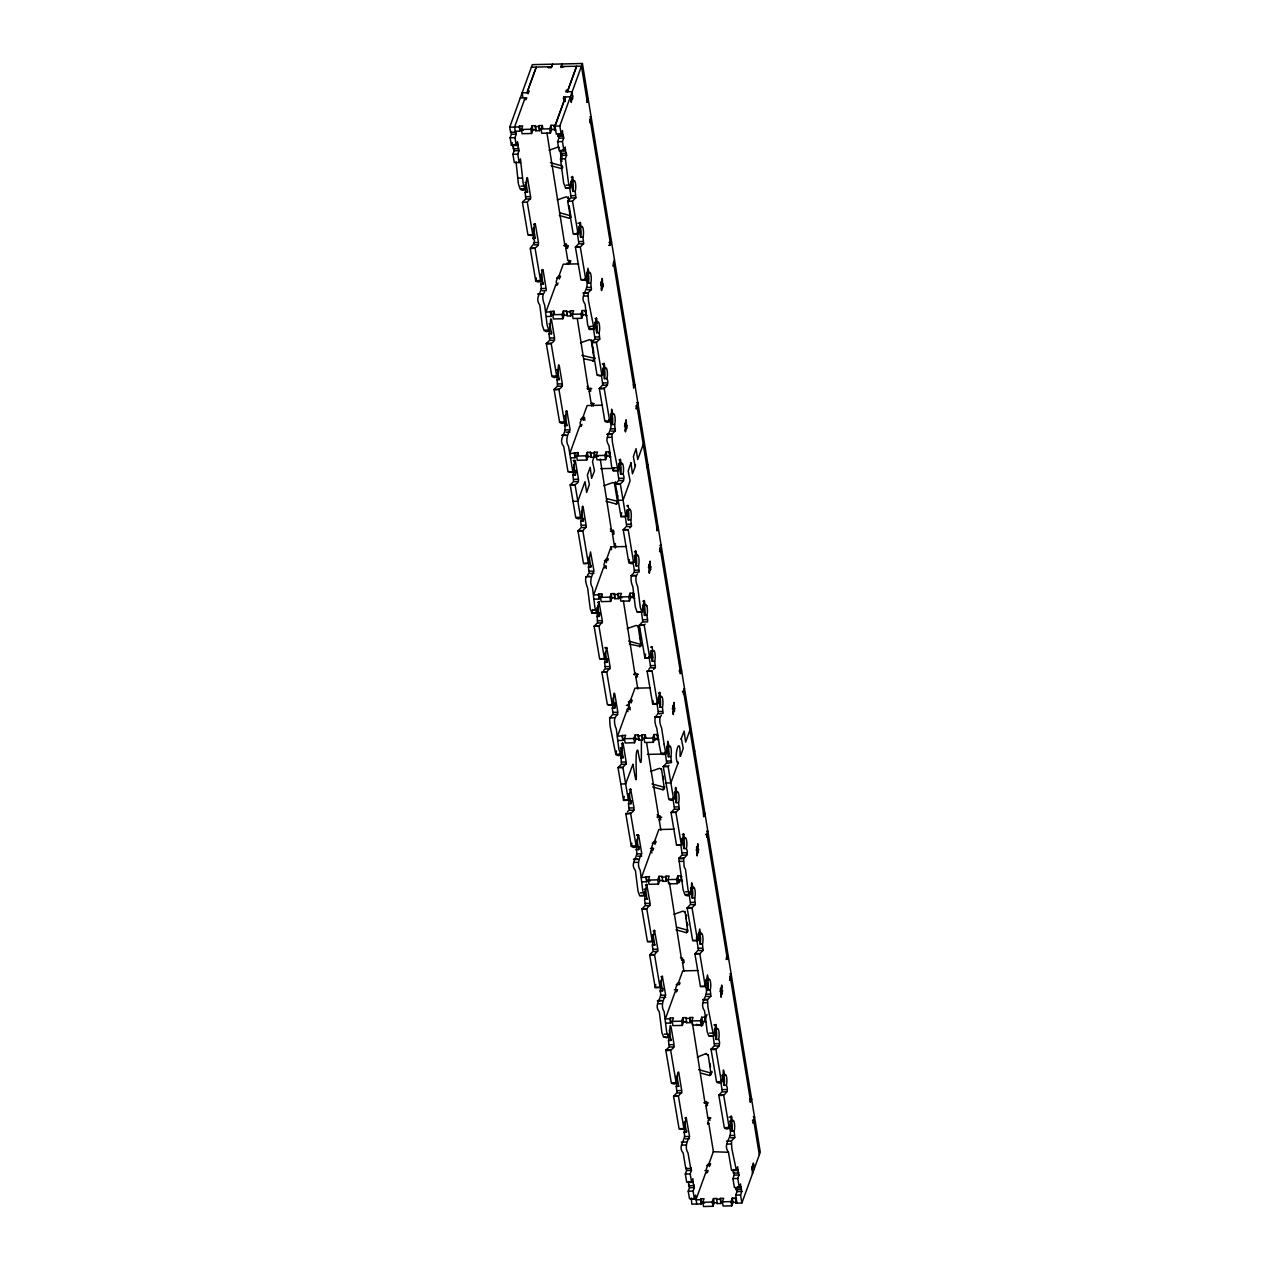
<?xml version="1.0" encoding="UTF-8"?>
<svg xmlns="http://www.w3.org/2000/svg" width="1270" height="1270" viewBox="0 0 1270 1270"><rect width="100%" height="100%" fill="white"/><g stroke="black" fill="none" stroke-linecap="round" stroke-linejoin="round"><path stroke-width="1.5" d="M618.236 500.317L623.078 500.205L630.095 480.838L628.174 471.011L630.968 462.867L632.444 473.837L635.27 466.519L633.349 456.692L636.064 448.691L637.731 459.518L643.255 444.389M680.514 756.269L683.228 748.284L681.292 738.457L684.133 731.139L685.609 742.109L689.943 730.139M659.241 743.998L656.733 728.059C655.304 725.202 653.526 718.121 656.59 715.359M664.083 743.887L661.591 727.948C660.162 725.091 658.368 718.01 661.448 715.248M607.536 658.733L607.409 660.384A5.858 1.397 88.7 0 1 606.996 662.353L604.568 662.4A5.826 1.381 88.7 0 0 604.853 654.383M680.069 756.237C680.736 732.298 672.957 756.015 677.894 763.508L670.878 782.891L666.02 783.003M681.149 739.362L681.292 738.457M583.565 518.525L583.517 519.049A5.858 1.397 88.7 0 1 583.105 521.017L580.676 521.065A5.826 1.381 88.7 0 0 581.184 515.08M636.572 563.404L636.508 563.928A5.858 1.397 88.7 0 1 636.111 565.944L638.524 565.833L639.255 571.944L635.127 572.468M660.463 704.755L660.416 705.263A5.858 1.397 88.7 0 1 660.003 707.295L662.416 707.184L663.162 713.28L659.019 713.803M659.193 744.426L661.035 753.475C671.147 760.587 665.48 729.012 669.115 746.792L666.702 746.855L668.369 756.745L670.798 756.698L671.56 762.508L667.385 763.318M664.035 744.315L665.877 753.364M635.349 466.281L635.429 464.852M516.049 161.846L518.398 183.928L520.208 189.151C528.907 195.342 525.256 173.514 527.574 178.229L530.765 197.866L527.272 202.168L532.813 234.966L527.971 235.077L522.43 202.279L525.812 198.818L525.113 192.484A5.842 1.381 88.7 0 0 525.653 188.865L525.399 184.468M528.86 234.744C536.686 239.331 532.447 222.345 535.337 224.155L538.448 242.522C539.242 246.634 533.591 249.539 530.193 248.19L535.734 280.988C544.544 286.306 540.02 267.795 543.1 270.065L546.275 289.687L546.132 290.719L542.084 290.814M536.289 277.908L535.75 280.924M563.943 150.511L562.435 141.589L563.705 138.081L563.229 135.239L558.387 135.35L558.864 138.176L557.593 141.684L559.102 150.622L563.943 150.511L565.213 147.002L565.388 150.701L560.53 150.812L560.975 153.416L565.817 153.305L566.134 152.416L566.611 155.242L565.341 158.75L568.484 182.801L570.293 188.023L572.468 176.419L573.532 181.451A5.826 1.381 88.7 0 1 575.469 183.325A5.826 1.381 88.7 0 1 575.199 191.341L575.897 197.691L572.516 201.136L578.056 233.934L573.214 234.045L567.674 201.247L571.103 197.564L569.516 186.499M540.528 274.685A5.81 1.381 88.7 0 1 540.988 282.829L540.639 284.305C543.671 292.021 533.622 297.005 539.813 305.086L542.29 325.279L544.1 330.502C552.688 336.582 549.211 314.865 551.466 319.58L554.577 337.947C555.45 342.122 549.735 344.964 546.322 343.614L551.863 376.412C560.546 382.54 556.943 360.759 559.229 365.49L562.34 383.858C563.181 388.001 557.514 390.827 554.085 389.525L559.625 422.323C568.309 428.45 564.706 406.67 566.991 411.401L570.103 429.768C567.5 434.356 565.055 441.198 568.547 446.31L572.849 471.726L568.007 471.837L563.705 446.421C557.355 438.848 567.547 433.229 564.547 425.64L564.896 424.164M578.072 233.87L580.231 222.345L581.295 227.362A5.826 1.381 88.7 0 1 583.232 229.235A5.826 1.381 88.7 0 1 582.962 237.252L583.66 243.602L580.295 246.999L585.819 279.844L580.977 279.956L575.421 247.174L578.85 243.475L577.278 232.426M585.867 279.702L587.994 268.256L589.058 273.272A5.826 1.381 88.7 0 1 590.994 275.145A5.826 1.381 88.7 0 1 590.725 283.162L591.471 289.274L588.058 292.91L588.47 300.784L594.185 329.359L589.343 329.47L587.692 325.009L585.041 304.054C578.025 294.767 592.122 288.655 585.041 278.336M594.185 329.359L596.36 317.77L597.424 322.786A5.826 1.381 88.7 0 1 599.376 324.66A5.826 1.381 88.7 0 1 599.107 332.676L599.789 339.026L596.44 342.424L601.948 375.269L597.106 375.38L591.566 342.598L594.995 338.899L593.423 327.851M568.896 471.503C576.659 476.885 573.008 456.168 575.373 460.915L578.469 479.282C579.358 483.457 573.611 486.235 570.214 484.95L575.77 517.747C584.454 523.875 580.834 502.094 583.136 506.825L586.311 526.447L582.835 530.765L588.375 563.547L583.533 563.658L577.977 530.876L581.358 527.415L580.676 521.065M597.995 375.047C607.028 381.175 601.805 351.52 605.187 368.697A5.826 1.381 88.7 0 1 607.139 370.57A5.826 1.381 88.7 0 1 606.869 378.587C610.06 383.778 605.203 390.62 599.329 388.509L604.869 421.291C615.029 428.069 609.505 397.192 612.95 414.607A5.826 1.381 88.7 0 1 614.902 416.481A5.826 1.381 88.7 0 1 614.616 424.497L615.363 430.609L611.934 434.308L612.362 442.119L618.093 470.694L613.235 470.805L611.6 466.344L608.949 445.389C601.917 436.102 616.014 429.99 608.933 419.671M588.391 563.483L590.55 551.942L593.995 571.103C591.661 575.755 588.883 582.581 592.455 587.645L594.931 607.838L596.741 613.061L591.899 613.172L590.248 608.711L587.597 587.756C586.438 585.295 582.724 573.881 589.883 576.501M613.791 467.741L613.235 470.805M592.55 609.552L591.915 613.108M618.109 470.63L620.268 459.105L621.316 464.121A5.826 1.381 88.7 0 1 623.268 466.011A5.826 1.381 88.7 0 1 622.998 474.012C626.205 479.219 621.347 486.045 615.458 483.933L620.998 516.715L625.856 516.604L626.872 510.778M596.789 612.918L598.916 601.472L602.456 621.538L598.964 626.189L604.504 658.971L599.662 659.082L594.122 626.285L597.503 622.84L597.154 615.013A5.826 1.381 88.7 0 0 597.36 611.695L597.313 610.521A5.826 1.381 88.7 0 0 596.916 607.631M621.713 512.731L620.998 516.715M604.504 658.971L606.679 647.382L610.219 667.448L606.758 672.036L612.235 704.691L607.393 704.802L601.885 672.211L606.028 671.925M629.317 559.562L628.793 562.562L623.221 529.844L626.65 526.145L625.38 516.938M628.761 562.626C638.905 569.452 633.412 538.543 636.841 555.942A5.826 1.381 88.7 0 1 638.794 557.816A5.826 1.381 88.7 0 1 638.524 565.833M608.282 704.469C616.045 709.835 612.394 689.134 614.759 693.88L617.903 712.518L616.982 715.312M616.442 750.887L615.823 754.443L610.076 725.932L609.616 717.915L613.045 714.232L612.299 708.12A5.826 1.381 88.7 0 0 612.807 702.135M637.54 573.913C634.476 576.675 636.254 583.755 637.683 586.613L640.334 607.568L641.985 612.029L644.239 600.488L645.223 605.457L642.795 605.52L644.477 615.41L646.89 615.363L647.605 619.601L647.525 621.887L643.493 621.982M615.791 754.507C624.491 760.682 620.855 738.87 623.157 743.585L626.348 763.222L622.887 767.461L628.412 800.306L623.554 800.417L618.014 767.636L621.395 764.175L621.062 756.348M645.605 654.066L644.922 657.987L639.35 625.269L642.779 621.57L641.525 612.362M624.269 796.433L623.554 800.417M644.906 658.05L649.748 657.939L650.764 652.113M628.428 800.243L630.587 788.718L634.032 807.863C634.825 811.975 629.19 814.88 625.777 813.546L631.317 846.328C640.001 852.472 636.397 830.691 638.683 835.406L641.794 853.773C638.969 858.314 636.794 865.188 640.239 870.315L642.731 890.508L644.541 895.731L639.699 895.842L638.048 891.381L635.397 870.426C629.047 862.854 639.239 857.234 636.238 849.646A5.826 1.381 88.7 0 0 636.508 841.629M653.209 700.897L652.669 703.961L657.511 703.85L659.686 692.261L660.749 697.278A5.826 1.381 88.7 0 1 662.686 699.167A5.826 1.381 88.7 0 1 662.416 707.168M631.873 843.264L631.317 846.328M644.557 895.668L646.716 884.142L650.24 904.208L646.779 908.796L652.304 941.641L647.462 941.753L641.906 908.971L645.303 905.51L644.604 899.16A5.826 1.381 88.7 0 0 644.874 891.143M665.115 751.856L666.686 762.905L663.257 766.604L668.798 799.386C678.767 806.101 673.529 775.478 676.878 792.702A5.826 1.381 88.7 0 1 678.831 794.591A5.826 1.381 88.7 0 1 678.561 802.608L679.244 808.958L675.894 812.34L681.403 845.201L676.561 845.296L671.02 812.514L674.449 808.815L672.878 797.766M652.351 941.499L654.479 930.053L658.003 950.119L654.542 954.707L660.067 987.552L655.225 987.663L649.668 954.881L653.066 951.421L652.367 945.071A5.826 1.381 88.7 0 0 652.462 936.212M655.764 984.599L655.256 987.52M681.45 845.058L683.577 833.596L684.641 838.613A5.826 1.381 88.7 0 1 686.594 840.502A5.826 1.381 88.7 0 1 686.324 848.519C689.531 853.71 684.673 860.473 678.783 858.425L683.117 889.587L684.927 894.81C695.087 901.589 689.578 870.728 693.023 888.143A5.826 1.381 88.7 0 1 694.96 890.016A5.826 1.381 88.7 0 1 694.69 898.033L695.373 904.383L692.023 907.764L697.547 940.625L692.69 940.737L687.149 907.939L690.578 904.24L689.007 893.191M660.067 987.552L662.241 975.963L665.686 995.124C663.099 999.712 660.638 1006.523 664.146 1011.65L666.623 1031.843L668.433 1037.066L663.591 1037.177L661.94 1032.716L659.289 1011.761C652.923 1004.062 663.162 998.601 660.13 990.981A5.826 1.381 88.7 0 0 660.019 981.361M664.48 1036.86C672.243 1042.226 668.591 1021.509 670.957 1026.255L674.068 1044.638C674.957 1048.798 669.211 1051.576 665.813 1050.306L671.354 1083.088C680.18 1088.136 675.815 1070.546 678.72 1072.166L681.911 1091.803L678.418 1096.105L683.958 1128.887L679.117 1128.998L673.576 1096.216L676.958 1092.756L676.259 1086.421A5.826 1.381 88.7 0 0 676.545 1078.389M697.563 940.546L699.722 929.021L700.786 934.053A5.826 1.381 88.7 0 1 702.723 935.926A5.826 1.381 88.7 0 1 702.453 943.943L703.135 950.293L699.786 953.675L705.31 986.536L700.453 986.647L694.912 953.849L698.373 949.865L696.452 937.26M705.326 986.457L707.485 974.931L708.533 979.964A5.826 1.381 88.7 0 1 710.486 981.837A5.826 1.381 88.7 0 1 710.216 989.854L710.946 995.966L707.517 999.649L707.961 1007.475L713.676 1036.05L708.835 1036.161L707.184 1031.684L704.533 1010.729C697.754 1001.728 711.406 995.045 704.533 985.012M683.99 1128.824L686.133 1117.298L689.594 1136.459C686.991 1141.047 684.53 1147.858 688.038 1152.985L690.658 1168.448L685.8 1168.559L683.197 1153.096C676.846 1145.524 687.022 1139.92 684.022 1132.332A5.826 1.381 88.7 0 0 684.308 1124.299M713.676 1036.05L715.851 1024.446L716.915 1029.478A5.826 1.381 88.7 0 1 718.868 1031.351A5.826 1.381 88.7 0 1 718.582 1039.368C721.789 1044.559 716.931 1051.385 711.041 1049.274L716.597 1082.072C726.742 1088.834 721.233 1057.974 724.678 1075.388A5.826 1.381 88.7 0 1 726.63 1077.262A5.826 1.381 88.7 0 1 726.345 1085.278C729.52 1090.517 724.773 1097.121 718.804 1095.184L724.36 1127.982C734.505 1134.745 728.996 1103.884 732.441 1121.299A5.826 1.381 88.7 0 1 734.393 1123.172A5.826 1.381 88.7 0 1 734.108 1131.189L734.854 1137.301L731.441 1140.92L731.853 1148.81L736.362 1170.257L731.52 1170.369L728.424 1152.081C721.408 1142.794 735.505 1136.666 728.424 1126.347M565.531 187.817L563.626 182.912L560.499 158.861L561.769 155.353L561.292 152.527L560.975 153.416M570.357 187.801L566.341 187.801M596.805 612.838L592.788 612.838M637.222 611.838L641.985 612.029M642.048 611.807L638.032 611.822M652.367 941.419L648.351 941.435M681.466 844.963L677.45 844.979M705.374 986.314L701.342 986.314M589.391 329.327L589.899 326.406L593.693 326.374M527.733 191.786L525.113 192.484M677.894 763.508L678.037 761.857M629.777 528.003L631.539 525.748L630.761 519.922A5.826 1.381 88.7 0 0 630.65 510.318L630.396 509.714A5.826 1.381 88.7 0 0 629.094 510.032L626.666 510.095L628.332 519.986L630.761 519.922M653.685 669.338L655.431 667.083L654.653 661.273A5.826 1.381 88.7 0 0 654.542 651.653L654.288 651.05A5.826 1.381 88.7 0 0 652.986 651.367L650.558 651.431L652.24 661.321L654.653 661.273M534.337 247.904C524.431 250.095 539.131 243.11 532.876 238.395L533.225 236.918A5.81 1.381 88.7 0 0 533.146 230.378M554.117 389.477L557.466 386.08L557.133 378.254A5.81 1.381 88.7 0 0 557.181 372.666M673.64 799.274L668.099 766.493L669.004 765.524M548.957 330.39L547.132 325.168L544.655 304.975C543.227 302.133 541.322 295.021 544.512 292.259M691.261 1198.07L691.817 1204.135L701.215 1203.944L700.818 1198.832L704.04 1198.753L702.77 1202.261L703.501 1206.5L712.914 1206.294L712.2 1202.039L713.47 1198.531L716.709 1198.467L717.106 1203.579L720.852 1203.5L720.455 1198.372L723.678 1198.309L722.408 1201.817L723.122 1206.055L731.774 1205.865L731.044 1201.61L732.314 1198.102L735.552 1198.039L735.949 1203.15L741.902 1202.992L760.27 1152.176L582.406 63.5L532.32 64.643L509.73 127.159L510.603 132.334L515.445 132.223L515.763 131.35L516.239 134.175L514.969 137.684L516.255 145.24L511.397 145.351L510.127 137.795L511.397 134.287L510.921 131.461L510.603 132.334M525.113 97.869L514.572 127.048L515.445 132.223M528.082 93.805L527.606 90.98L536.242 67.151L526.971 92.742M511.397 145.351L512.35 142.716M515.287 131.255L519.859 131.143L519.462 126.032L522.684 125.952L521.414 129.461L522.145 133.699L531.558 133.493L532.828 129.984L532.114 125.746L535.353 125.666L535.75 130.778L539.496 130.699L539.099 125.587L542.322 125.508L542.798 128.333M525.05 189.039L523.24 183.817L520.43 158.909L519.16 162.417L517.763 154.178L519.033 150.654L518.557 147.828L518.239 148.717L513.382 148.828L512.826 145.542L513.144 144.669L518.001 144.558L517.525 141.732L516.255 145.24M513.382 148.828L513.699 147.939L514.175 150.765L512.905 154.289L514.302 162.528L520.589 162.608M519.859 131.143L519.462 126.032M518.239 148.717L518.001 144.558M548.481 66.865L548.164 67.754L551.402 67.675L552.672 64.167L551.672 66.739L531.352 67.199M531.558 133.493L530.844 129.254L532.114 125.746M535.75 130.778L535.591 127.079M539.496 130.699L539.099 125.587M562.102 63.944L560.832 67.453L564.372 66.516M555.673 130.334L554.593 130.365L554.196 125.238L550.958 125.317L551.688 129.556L550.418 133.064L541.766 133.255L541.052 129.016L542.322 125.508M550.418 133.064L549.688 128.826L550.958 125.317M582.406 63.5L570.357 96.822L563.896 96.964L563.261 98.727L564.88 98.695L565.356 101.521M564.88 98.695L554.958 126.095L556.308 134.128L561.165 134.017L562.435 130.508L562.912 136.128L558.07 136.239L557.752 134.334L562.594 134.223M554.958 126.127L565.515 96.949M567.357 91.821L576.596 66.246L567.992 90.059L566.388 90.106L565.753 91.853L572.214 91.71L572.532 99.123L572.294 97.711M554.593 130.365L554.911 129.476L551.688 129.556M561.165 134.017L559.8 126.016L570.357 96.837L571.309 102.489L571.706 99.314M558.07 136.239L558.387 135.35M571.071 101.06L572.929 95.948M562.912 136.128L563.229 135.239M558.038 276.511L556.197 281.623L556.784 285.163M559.387 278.987L558.911 276.161L563.245 264.192L578.644 263.842M558.038 283.004L557.403 284.75L555.8 284.782L545.846 312.261L553.974 311.198L554.45 314.023M546.576 316.5L551.148 316.389L550.751 311.277M567.118 313.738L566.642 310.912L563.404 310.991L564.118 315.23L562.848 318.738L553.418 318.945L552.704 314.706L553.974 311.198M562.848 318.738L562.134 314.5L563.404 310.991M586.962 315.579L585.883 315.595L585.486 310.483L582.247 310.563L582.962 314.801L581.692 318.31L573.056 318.5L572.341 314.262L573.611 310.753L570.373 310.832L570.786 315.944L567.039 316.024L566.642 310.912M570.786 315.944L570.373 310.832M581.692 318.31L580.977 314.071L582.247 310.563M585.883 315.595L585.486 310.483M600.615 284.924L602.456 279.813M601.329 289.179L603.186 284.051M581.946 417.846L580.088 422.958L580.692 426.498M583.295 420.322L582.819 417.497L587.153 405.527L602.536 405.178M581.946 424.339L581.311 426.085L579.692 426.133L569.754 453.596L577.882 452.533L578.358 455.358M582.819 417.497L584.422 417.465L583.787 419.211L580.565 419.291M570.468 457.835L575.04 457.724L574.643 452.612M610.854 456.914L609.775 456.946L609.378 451.818L606.155 451.898L606.869 456.136L605.6 459.645L596.963 459.835L596.233 455.597L597.503 452.088L594.281 452.168L594.678 457.279L590.931 457.375L590.534 452.247L587.296 452.326L588.01 456.565L586.74 460.073L577.326 460.28L576.612 456.041L577.882 452.533M586.74 460.073L586.026 455.835L587.296 452.326M590.931 457.375L590.534 452.247M594.678 457.279L594.281 452.168M605.6 459.645L604.885 455.406L606.155 451.898M609.775 456.946L609.378 451.818M624.507 426.275L626.364 421.148M625.221 430.514L627.078 425.386M626.428 546.513L611.045 546.862L606.711 558.832L608.33 558.8L607.695 560.562L604.457 560.626M594.36 599.17L598.948 599.059L598.535 593.947L601.774 593.868L602.25 596.694M598.948 599.059L598.535 593.947M634.762 598.249L633.682 598.281L633.285 593.153L630.047 593.233L630.761 597.471L629.491 600.98L620.855 601.17L620.141 596.932L621.411 593.423L618.172 593.503L618.569 598.614L614.823 598.71L614.426 593.582L611.203 593.661L611.918 597.9L610.648 601.408L601.218 601.615L600.504 597.376L601.774 593.868M610.648 601.408L609.933 597.17L611.203 593.661M614.823 598.71L614.426 593.582M618.569 598.614L618.172 593.503M629.491 600.98L628.777 596.741L630.047 593.233M633.682 598.281L633.285 593.153M648.399 567.611L650.256 562.483M649.129 571.849L650.97 566.722M629.73 700.516L628.761 705.294L626.332 705.342M630.222 709.835L629.745 707.009L629.11 708.755L627.491 708.803L617.537 736.267L625.665 735.203L624.395 738.711L625.11 742.966L634.54 742.744L635.81 739.235L635.095 734.997L638.334 734.917L638.731 740.045L642.477 739.95L642.08 734.838L645.303 734.758L645.779 737.584M631.095 703.008L630.603 700.167L634.936 688.197L650.335 687.848M618.268 740.505L622.84 740.394L622.443 735.282M634.54 742.744L633.825 738.505L635.095 734.997M638.731 740.045L638.334 734.917M642.477 739.95L642.08 734.838M658.654 739.584L657.574 739.616L657.177 734.489L653.939 734.568L654.669 738.807L653.399 742.315L644.747 742.505L644.033 738.267L645.303 734.758M653.399 742.315L652.669 738.076L653.939 734.568M657.574 739.616L657.892 738.743L654.669 738.807M672.306 708.946L674.148 703.818M673.021 713.184L674.878 708.073M653.637 841.851L651.78 846.963L652.383 850.503M650.399 848.423L653.637 848.344L653.002 850.106L651.383 850.138L641.445 877.602L649.573 876.554L648.303 880.062L649.018 884.301L658.447 884.079L659.717 880.57L658.987 876.332L662.226 876.252L662.622 881.38L666.369 881.285L665.972 876.173L669.195 876.094L667.925 879.602L668.655 883.856L677.291 883.65L678.561 880.142L677.847 875.903L681.069 875.84L681.466 880.951L682.546 880.92M654.987 844.344L654.51 841.518L658.844 829.532L674.227 829.183M642.16 881.84L646.732 881.745L646.335 876.618M658.447 884.079L657.717 879.84L658.987 876.332M662.622 881.38L662.94 880.507L659.717 880.57M666.369 881.285L665.972 876.173M677.291 883.65L676.577 879.412L677.847 875.903M681.466 880.951L681.784 880.078L678.561 880.142M696.198 850.281L698.056 845.169M696.912 854.519L698.77 849.408M677.529 983.186L675.672 988.298L676.275 991.838M666.051 1023.175L670.639 1023.08L670.227 1017.953L673.465 1017.889L672.195 1021.397L672.909 1025.636L682.339 1025.414L683.609 1021.905L682.895 1017.667L686.117 1017.603L686.514 1022.715L690.261 1022.636L689.864 1017.508L693.102 1017.445L691.832 1020.953L692.547 1025.192L701.183 1024.985L702.453 1021.477L701.739 1017.238L704.977 1017.175L705.453 1020M670.639 1023.08L670.227 1017.953M682.339 1025.414L681.625 1021.175L682.895 1017.667M686.514 1022.715L686.832 1021.842L683.609 1021.905M690.261 1022.636L689.864 1017.508M701.183 1024.985L700.468 1020.747L701.739 1017.238M706.453 1022.255L705.374 1022.287L704.977 1017.175M706.993 1014.508L705.723 1018.016L704.659 1018.048M705.374 1022.287L705.691 1021.413L702.453 1021.477M720.09 991.616L721.947 986.504M720.82 995.855L722.662 990.743M685.8 1168.559L686.117 1167.686L686.61 1170.511L685.324 1174.02L686.721 1182.275L691.578 1182.164L692.848 1178.655L693.563 1185.624L688.705 1185.735L688.467 1181.592M690.658 1168.448L690.975 1167.574L691.452 1170.4L690.181 1173.909L691.578 1182.164M688.705 1185.735L689.023 1184.862L689.499 1187.688L688.229 1191.197L689.515 1198.753L694.357 1198.642L695.627 1195.133L696.706 1203.912M693.563 1185.624L693.88 1184.751L694.357 1187.577L693.087 1191.085L694.357 1198.642M708.12 1164.066L706.263 1169.194L706.898 1172.956M709.47 1166.543L708.977 1163.717L713.311 1151.747L728.488 1152.271M701.215 1203.944L700.818 1198.832M712.914 1206.294L714.184 1202.785L713.47 1198.531M717.106 1203.579L717.423 1202.706L714.184 1202.785M720.852 1203.5L720.455 1198.372M740.696 1187.625L735.854 1187.736L736.171 1189.641L741.029 1189.53L740.537 1183.926L739.267 1187.434L734.425 1187.545L732.917 1178.608L734.187 1175.099L733.711 1172.274M736.362 1170.257L737.632 1166.749L738.235 1173.035L733.393 1173.147L732.949 1170.559L737.806 1170.448M738.235 1173.035L738.553 1172.162L739.029 1174.988L737.759 1178.496L739.267 1187.434M736.171 1189.641L736.489 1188.768L736.981 1191.593L735.711 1195.102L737.029 1203.134M731.774 1205.865L733.044 1202.357L732.314 1198.102M735.949 1203.15L736.267 1202.277L733.044 1202.357M741.029 1189.53L741.347 1188.656L741.823 1191.482L740.553 1194.991L741.902 1202.992M751.729 1169.559L753.586 1164.447M594.678 454.771L592.503 461.581L594.503 470.789L591.614 478.345L590.201 467.296L587.359 475.17L589.391 484.457L586.676 492.442L585.025 481.616L577.834 501.237L572.992 501.348M641.667 739.648C640.667 743.887 643.049 781.304 637.842 750.205C633.333 747.538 639.778 806.783 633 764.397M656.78 527.161L656.923 530.876L658.225 527.606M659.495 551.609L660.622 550.736M680.91 672.036L680.26 673.735L680.117 670.036M683.974 693.595L683.641 694.452L683.181 691.594L684.482 688.324M657.558 817.658L658.225 813.927L646.605 742.823M682.673 957.945L681.704 960.501L669.417 882.475M707.628 1124.093L708.755 1123.236L707.549 1123.251M562.07 63.96L561.102 66.516L581.454 66.135L587.232 101.568L588.2 99.012L587.232 99.028M586.772 98.695L586.915 102.41L588.2 98.996M551.18 165.751L561.419 168.561L562.023 166.957M589.899 116.888L591.121 116.856L589.836 120.269L590.296 123.126L590.614 122.269M590.471 118.555L590.788 117.713M568.5 201.962L568.373 196.977M559.308 215.487L569.547 218.297L570.389 216.059M565.991 243.761L565.023 246.316L546.973 133.08M566.642 263.35L569.881 263.271L569.404 260.429L567.785 260.461L565.801 248.317L566.769 245.761M565.801 248.317L567.42 248.285L568.389 245.729M567.944 264.176L569.23 260.763M569.881 263.271L570.833 260.715M608.647 245.316L610.251 245.285L610.108 241.57M610.251 245.285L611.537 241.871L610.568 241.887M614.458 259.731L612.838 266.001M613.648 265.986L613.966 265.144M584.359 358.823L593.741 360.902A1.651 1.381 20.7 0 0 594.249 360.22L591.725 339.836M592.899 361.156L593.741 358.918M594.392 359.378L594.995 357.775M593.217 406.146L592.757 403.288L591.137 403.32L589.153 391.176L590.121 388.62L591.725 388.588M591.582 406.114L592.55 403.558M633.46 384.429L633.603 388.144L634.889 384.731L633.92 384.762M636.175 408.876L637.81 402.59L636.587 402.622M637.064 408.638L636.095 408.035M614.823 483.346L615.426 481.759M617.395 496.999L617.887 495.713M605.996 501.221L616.236 504.015L617.077 501.793M616.093 546.148L614.474 546.195L612.489 534.051L613.458 531.495M614.474 546.195L615.442 543.639M615.236 548.053L615.886 546.338M647.049 467.614L648.002 465.058M631.571 596.836L632.524 596.709A1.667 1.397 20.7 0 0 632.809 596.217M661.146 545.465L659.844 548.719L660.305 551.577M629.333 644.096L640.651 646.446A1.667 1.397 20.7 0 0 640.969 645.43L638.175 626.221M639.112 629.856L639.588 628.586M639.572 646.89L641.62 643.89A1.667 1.397 20.7 0 0 641.937 643.128M641.08 645.112L641.922 642.874M634.222 674.783L635.667 673.068M637.826 689.054L635.841 676.91L636.794 674.354L638.413 674.322M655.399 738.426L654.796 740.013A1.651 1.381 20.7 0 0 656.177 738.553M681.577 670.481L680.609 673.036L660.178 548.021M652.685 786.956L662.924 789.75A1.667 1.397 20.7 0 0 664.305 788.289L661.511 769.08M662.924 789.75L663.765 787.511M664.432 787.971L664.781 787.019A1.667 1.397 20.7 0 1 663.892 787.194L651.939 783.939M658.368 817.642L659.003 815.927M660.876 830.183L659.178 819.785L660.146 817.229L661.765 817.181M693.722 753.348L694.69 750.792M703.485 813.038L703.628 816.753L704.913 813.34L703.945 813.356M678.386 882.253L678.99 880.65M679.64 881.11L680.117 879.824M707.311 836.47L706.993 837.327L706.517 834.469L707.803 831.056L706.596 831.088M687.641 931.164L685.101 911.304M686.34 918.924L686.038 914.956M687.911 924.322L687.435 925.592L686.88 922.258M676.021 929.831L686.26 932.625L686.625 931.656M686.752 931.339L687.102 930.386M683.943 971.328L682.53 962.644L683.482 960.088M726.805 955.77L726.138 959.485M696.357 1024.35L701.484 1025.747L702.326 1023.509M726.948 959.469L728.234 956.072L727.265 956.088M728.266 956.215L727.297 958.771L706.866 833.755M731.171 974.058L730.218 976.614L750.633 1101.63L751.602 1099.074M729.52 980.202L730.647 979.329M697.293 1057.148L706.342 1053.417M701.072 1073.166L709.612 1075.484A1.667 1.397 20.7 0 0 710.994 1074.023L708.2 1054.814M709.612 1075.484L710.454 1073.245M711.105 1073.706L711.962 1071.467M709.93 1120.473L709.47 1117.616L707.85 1117.663L705.866 1105.519L706.834 1102.963L708.454 1102.916M750.141 1098.629L750.284 1102.344L751.57 1098.931M752.872 1123.077L754.523 1116.933M753.681 1123.061L753.999 1122.204L752.792 1122.235M587.55 389.191L588.677 388.334M612.331 530.273L611.695 531.971L600.234 459.026M657.241 530.019L657.558 529.161M660.479 547.021L660.797 546.163M683.816 689.896L684.149 689.038M705.691 1101.661L705.056 1103.376L692.134 1021.429M709.263 1117.822L707.977 1121.219L708.438 1124.077M588.359 389.176L577.358 318.976M546.322 343.614L549.704 340.169L549.021 333.82A5.826 1.381 88.7 0 0 549.561 329.009L549.513 327.835M558.927 389.414L564.483 422.211M566.69 435.324L561.848 435.435M570.214 484.95L573.611 481.505L572.913 475.155A5.826 1.381 88.7 0 0 573.468 470.344L573.421 469.17A5.826 1.381 88.7 0 0 573.326 468.09M575.072 484.838L580.612 517.636M590.598 576.675L585.74 576.786M633.619 562.515L628.174 529.542M637.143 612.14L635.317 606.917L632.841 586.724C631.412 583.867 629.634 576.786 632.698 574.024M606.727 672.1L601.885 672.211M649.748 657.939L644.207 625.158L645.112 624.189M620.649 754.396L618.823 749.173L616.347 728.98C614.87 726.075 613.045 718.883 616.172 716.074M652.669 703.961L647.113 671.179L651.256 670.893M657.511 703.85L652.066 670.878M622.856 767.524L618.014 767.636M625.777 813.546L629.92 813.26M646.763 908.86L641.906 908.971M678.783 858.425L682.212 854.726L680.942 845.518M683.625 858.314L684.165 867.045L685.482 869.283L687.959 889.476L689.785 894.715M654.526 954.77L649.668 954.881M691.991 907.828L687.149 907.939M665.813 1050.306L669.195 1046.845L668.496 1040.511L670.925 1040.447A5.81 1.381 88.7 0 0 671.195 1039.416M670.655 1050.195L676.196 1082.977M686.181 1142.016L681.339 1142.127M718.804 1095.184L722.233 1091.501L720.661 1080.437M723.662 1095.073L729.202 1127.871M731.425 1140.984L726.567 1141.095M580.279 247.063L575.421 247.174M588.042 292.973L583.184 293.084M596.408 342.487L591.566 342.598M599.329 388.509L602.758 384.81L601.488 375.587M615.458 483.933L618.887 480.235L617.617 471.027M675.862 812.403L671.02 812.514M699.754 953.738L694.912 953.849M711.041 1049.274L714.47 1045.591L713.216 1036.368M527.542 192.421L525.971 182.277M549.021 333.82L551.434 333.772L549.862 323.612M573.77 464.947L575.342 475.107L572.913 475.155M597.662 606.282L599.234 616.442L596.805 616.49M620.712 757.825L623.125 757.777L621.554 747.633M644.604 899.16L647.033 899.112L645.462 888.968M669.353 1030.303L670.925 1040.447M570.897 217.36L570.405 218.043A1.683 1.413 20.7 0 1 569.547 218.297M627.809 505.254L629.079 510.032M645.223 605.457L645.97 604.583L646.779 605.726M651.716 646.589L652.986 651.367M669.115 746.792L669.861 745.919L670.687 747.077A5.826 1.381 88.7 0 1 670.798 756.698M630.888 463.026L631.46 463.645M632.904 764.302L625.634 783.908L620.792 784.019M554.164 389.382L558.228 389.255M587.454 575.04L589.169 573.087L588.439 566.976A5.826 1.381 88.7 0 0 588.947 560.991M633.508 573.246L634.476 571.103L633.143 562.848M603.599 670.481L605.314 668.512L604.568 662.4M648.827 669.449L650.605 666.877L648.97 656.431M657.4 714.581L658.352 712.105L656.733 702.342M627.491 811.816L629.206 809.847L628.475 803.735A5.826 1.381 88.7 0 0 628.364 794.115M594.709 358.346L581.914 355.33M549.1 150.209L557.927 147.13A1.683 1.413 20.7 0 1 558.848 147.336L559.387 147.749M557.228 199.946L566.055 196.866A1.683 1.413 20.7 0 1 566.976 197.072L567.896 198.263M580.581 342.821L589.391 339.725A1.683 1.413 20.7 0 1 590.312 339.947L591.248 341.122M603.917 485.68L612.727 482.6A1.667 1.397 20.7 0 1 614.585 483.997L617.617 502.555A1.667 1.397 20.7 0 1 616.236 504.015M627.269 628.555L636.079 625.459A1.667 1.397 20.7 0 1 637.937 626.856M650.605 771.414L659.416 768.334L660.876 768.937A1.683 1.413 20.6 0 1 661.273 769.715M673.941 914.289L682.768 911.193A1.667 1.397 20.7 0 1 684.609 912.59M617.776 501.348L606.965 498.665M527.606 90.98L529.225 90.948L528.59 92.694L522.129 92.853L522.764 96.615M520.271 97.965L526.732 97.822L526.097 99.568L524.478 99.6M509.73 127.159L519.144 126.905M535.035 126.54L538.782 126.46M553.879 126.111L559.8 126.016M521.414 129.461L530.844 129.254M541.052 129.016L549.688 128.826M520.176 130.27L523.415 130.191M532.828 129.984L536.067 129.905M511.397 134.287L516.239 134.175M510.127 137.795L514.969 137.684M558.864 138.176L563.705 138.081M557.593 141.684L562.435 141.589M512.826 145.542L517.684 145.431M514.175 150.765L519.033 150.654M562.467 149.908L565.706 149.828M512.905 154.289L517.763 154.178M561.769 155.353L566.611 155.242M560.499 158.861L565.341 158.75M518.35 178.181L521.986 178.102M571.198 177.244L572.818 177.213M525.066 182.547L525.875 182.531M575.199 191.341L572.786 191.389L571.103 181.499L573.532 181.451M520.922 186.15L524.558 186.071M566.15 185.134L569.785 185.039M521.097 188.833L525.145 188.738M565.452 188.135L570.293 188.023M525.843 196.723L529.876 196.628M571.071 195.691L575.119 195.596M526.558 198.993L530.606 198.898M571.802 197.961L575.85 197.866M522.43 202.279L527.272 202.168M567.674 201.247L572.516 201.136M533.717 224.187L535.337 224.155M577.882 223.187L580.581 223.123M532.828 228.457L533.622 228.441A5.81 1.381 88.7 0 1 533.733 228.187M582.962 237.252L580.549 237.315L578.866 227.425L581.295 227.362M574.103 233.712L578.136 233.632M532.876 238.395L535.305 238.347A5.81 1.381 88.7 0 0 535.4 238.014M533.591 242.633L537.639 242.538M578.834 241.602L582.866 241.522M608.981 242.443L609.79 242.427M534.321 244.904L538.369 244.808M579.564 243.872L583.597 243.792M563.721 245.491L566.96 245.427M575.532 246.967L579.564 246.888M541.48 270.097L543.1 270.065M540.591 274.368L541.385 274.352A5.81 1.381 88.7 0 1 541.496 274.098M590.725 283.162L588.296 283.226L586.629 273.336L589.058 273.272M558.911 276.161L560.53 276.13L559.895 277.876L556.673 277.955M536.623 280.654L540.655 280.559M581.866 279.622L585.899 279.543M540.639 284.305L543.068 284.258A5.81 1.381 88.7 0 0 543.417 282.75M541.353 288.544L545.401 288.449M586.597 287.512L590.629 287.433M587.327 289.798L591.36 289.703M538.051 293.91L542.084 293.815M583.295 292.894L587.327 292.798M537.956 294.1L542.798 293.989M583.692 296.053L587.327 295.974M566.325 311.785L570.055 311.706M585.168 311.356L586.248 311.34M552.704 314.706L562.134 314.5M572.341 314.262L580.977 314.071M564.118 315.23L567.357 315.151M582.962 314.801L586.2 314.722M595.09 318.579L596.709 318.548M548.957 323.898L549.767 323.866M599.107 332.676L596.678 332.74L594.995 322.85L597.424 322.786M544.989 330.168L549.037 330.073M590.232 329.136L594.265 329.057M549.735 338.058L553.768 337.963M594.963 337.026L599.011 336.947M550.466 340.328L554.498 340.249M595.693 339.312L599.742 339.217M546.417 343.424L550.466 343.344M591.661 342.408L595.709 342.313M602.297 363.966L603.107 363.934M602.853 364.49L604.472 364.458M556.72 369.808L557.53 369.776A5.81 1.381 88.7 0 1 557.625 369.522M606.869 378.587L604.441 378.651L602.758 368.76L605.187 368.697M552.752 376.079L556.8 375.983M556.784 379.73L559.197 379.682A5.81 1.381 88.7 0 0 559.467 378.619M557.498 383.969L561.53 383.873M602.726 382.937L606.774 382.857M558.228 386.239L562.261 386.159M603.456 385.223L607.505 385.127M587.089 386.334L587.899 386.318M587.073 388.366L590.296 388.287L590.772 391.144L589.153 391.176M599.424 388.318L603.456 388.223M590.947 403.654L594.185 403.59M635.714 406.019L636.524 406.003M566.182 411.417L566.991 411.401M564.483 415.719L565.293 415.687A5.81 1.381 88.7 0 1 565.388 415.433M614.616 424.497L612.203 424.561L610.521 414.671L612.95 414.607M560.514 421.989L564.563 421.894M605.758 420.957L609.79 420.878M564.547 425.64L566.96 425.593A5.81 1.381 88.7 0 0 567.055 425.259M565.261 429.879L569.293 429.784M610.489 428.847L614.537 428.768M565.991 432.149L570.024 432.07M611.219 431.133L615.267 431.038M561.943 435.245L565.991 435.166M607.187 434.229L611.219 434.134M607.092 434.419L611.934 434.308M607.584 437.388L611.219 437.309M590.217 453.12L593.963 453.041M609.06 452.692L610.14 452.676M576.612 456.041L586.026 455.835M596.233 455.597L604.885 455.406M588.01 456.565L591.248 456.486M594.995 456.406L598.233 456.327M606.869 456.136L610.092 456.057M573.199 460.407L574.008 460.391M573.754 460.947L575.373 460.915M618.998 459.915L620.601 459.883M621.316 464.121L618.903 464.185L620.57 474.075L622.998 474.012M613.95 467.804L617.585 467.725M600.71 468.662L613.87 468.36M614.124 470.487L618.172 470.392M573.627 479.393L577.675 479.298M618.871 478.377L622.903 478.282M574.357 481.663L578.39 481.584M619.601 480.647L623.633 480.552M570.325 484.759L574.357 484.68M615.553 483.743L619.601 483.648M626.761 505.825L628.364 505.793M576.659 517.414L580.692 517.319M621.887 516.398L625.935 516.303M581.39 525.304L585.422 525.208M626.634 524.288L630.666 524.192M582.12 527.574L586.153 527.494M627.364 526.558L631.396 526.463M657.241 527.479L658.209 527.463M610.425 529.13L611.219 529.114M578.088 530.669L582.12 530.59M623.316 529.653L627.364 529.558M577.977 530.876L582.835 530.765M623.221 529.844L628.063 529.733M610.41 531.225L613.648 531.162M612.489 534.051L614.108 534.019L613.219 530.05M659.908 545.338L661.13 545.322M634.524 551.736L636.127 551.704M636.095 565.896L634.428 556.006L636.841 555.942M584.422 563.324L588.454 563.229M629.65 562.308L633.698 562.213M588.439 566.976L590.867 566.928A5.858 1.397 88.7 0 0 591.217 565.499M589.153 571.214L593.185 571.119M634.397 570.198L638.429 570.103M589.883 573.484L593.915 573.405M631.079 575.564L635.127 575.469M630.984 575.755L635.825 575.643M598.218 594.82L593.646 594.931L603.583 567.468L605.203 567.42L605.838 565.674L606.314 568.5M614.108 594.471L617.855 594.376M632.968 594.042L634.032 594.011M600.504 597.376L609.933 597.17M620.141 596.932L628.777 596.741M611.918 597.9L615.14 597.821M618.887 597.741L622.125 597.662M630.761 597.471L634 597.392M597.646 602.282L599.265 602.25M642.89 601.266L644.509 601.218M592.614 610.172L596.249 610.076M597.519 620.728L601.567 620.649M642.763 619.712L646.811 619.617M598.249 622.998L602.297 622.919M594.217 626.094L598.265 626.015M639.461 625.078L643.493 624.983M594.122 626.285L598.964 626.189M639.35 625.269L644.207 625.158M604.853 647.668L605.663 647.636M605.409 648.192L607.028 648.16M650.653 647.176L652.272 647.128M600.551 658.749L604.583 658.67M645.795 657.733L649.827 657.638M605.282 666.639L609.33 666.559M650.526 665.623L654.558 665.528M606.012 668.909L610.06 668.83M651.256 667.893L655.288 667.798M647.113 671.179L651.97 671.068M678.99 670.893L679.799 670.878M633.746 674.1L636.984 674.021L637.445 676.878L635.841 676.91M682.371 691.61L683.181 691.594M658.416 693.087L660.035 693.039M660.749 697.278L658.32 697.341L660.003 707.231M630.603 700.167L632.222 700.135L631.587 701.897L628.364 701.961M653.558 703.644L657.59 703.548M612.299 708.12L614.728 708.057A5.858 1.397 88.7 0 0 615.14 706.104L615.251 702.659M613.013 712.359L617.061 712.264M658.289 711.533L662.321 711.438M613.743 714.629L617.792 714.534M609.616 717.915L614.458 717.804M654.987 716.899L659.019 716.804M654.875 717.09L659.733 716.978M638.016 735.806L641.763 735.711M656.86 735.378L657.939 735.346M624.395 738.711L633.825 738.505M644.033 738.267L652.669 738.076M635.81 739.235L639.048 739.156M621.554 743.617L623.157 743.585M620.252 747.903L621.459 747.887M616.68 754.174L620.728 754.094M661.924 753.158L665.956 753.062M647.398 754.396L666.194 753.967M621.427 762.063L625.459 761.984M666.655 761.047L670.703 760.952M622.157 764.35L626.189 764.254M618.109 767.445L622.157 767.35M663.353 766.413L667.401 766.318M663.257 766.604L668.099 766.493M629.317 789.527L630.92 789.495M675.354 788.495L676.164 788.464M678.561 802.608L676.132 802.656L674.465 792.766L676.878 792.702M624.443 800.084L628.491 800.005M669.687 799.068L673.719 798.973M628.475 803.735L630.888 803.688A5.81 1.381 88.7 0 0 631.412 800.64M629.19 807.974L633.222 807.895M674.418 806.958L678.466 806.863M629.92 810.26L633.952 810.165M675.148 809.228L679.196 809.133M671.116 812.324L675.164 812.228M657.098 814.8L657.908 814.784M657.098 816.959L660.321 816.896M659.178 819.785L660.797 819.753L659.892 815.705M636.524 834.914L637.318 834.882M637.08 835.438L638.683 835.406M682.308 834.422L683.927 834.374M705.707 834.485L706.517 834.469M686.324 848.519L683.895 848.566L682.212 838.676L684.641 838.613M654.51 841.518L656.13 841.47L655.495 843.232L652.256 843.296M632.206 845.995L636.254 845.915M636.238 849.646L638.651 849.598L636.984 839.708A5.858 1.397 88.7 0 1 637.08 839.454M636.953 853.884L640.985 853.805M682.181 852.868L686.229 852.773M637.683 856.171L641.715 856.075M682.911 855.139L686.959 855.043M633.635 859.266L637.683 859.171M678.878 858.234L682.927 858.139M633.539 859.457L638.381 859.346M634.047 862.425L637.683 862.346M679.275 861.409L682.911 861.33M661.908 877.141L665.655 877.046M680.752 876.713L681.831 876.681M648.303 880.062L657.717 879.84M667.925 879.602L676.577 879.412M647.049 880.856L650.288 880.793M645.446 884.968L647.065 884.92M644.144 889.238L645.35 889.222M694.69 898.033L692.261 898.081L690.594 888.19L693.023 888.143M640.397 892.842L644.033 892.746M685.641 891.81L689.277 891.731M640.588 895.525L644.62 895.429M685.816 894.493L689.864 894.397M645.319 903.414L649.367 903.319M690.562 902.383L694.595 902.287M646.049 905.685L650.081 905.589M691.293 904.653L695.325 904.557M642.017 908.78L646.049 908.685M687.245 907.748L691.293 907.653M653.209 930.862L654.828 930.831M651.907 935.149L653.113 935.133A5.858 1.397 88.7 0 1 653.225 934.879M702.453 943.943L700.024 943.991L698.357 934.101L700.786 934.053M693.579 940.403L697.627 940.308M652.367 945.071L654.796 945.023L653.113 935.133M653.082 949.325L657.13 949.23M698.325 948.293L702.358 948.198M653.812 951.595L657.844 951.5M699.056 950.563L703.088 950.468M649.78 954.691L653.812 954.596M695.007 953.659L699.056 953.564M680.434 957.659L681.244 957.644M682.53 962.644L684.133 962.612L683.673 959.755M698.119 970.534L682.736 970.883L678.402 982.853L680.021 982.805L679.386 984.567L676.148 984.631M729.948 973.947L731.155 973.915L729.869 977.328L730.329 980.186M660.971 976.773L662.591 976.741M710.216 989.854L707.787 989.901L706.12 980.011L708.533 979.964M656.114 987.346L660.146 987.25M674.306 989.759L677.529 989.679L676.894 991.441L675.275 991.473L665.337 1018.937L669.909 1018.842M660.13 990.981L662.559 990.933A5.81 1.381 88.7 0 0 663.019 988.441M660.844 995.235L664.877 995.14M706.088 994.204L710.12 994.108M661.575 997.506L665.607 997.41M706.818 996.474L710.851 996.378M657.542 1000.601L661.575 1000.506M702.77 999.569L706.818 999.474M657.431 1000.792L662.289 1000.681M702.675 999.76L707.517 999.649M657.939 1003.76L661.575 1003.681M703.183 1002.744L706.818 1002.665M685.8 1018.476L689.547 1018.381M672.195 1021.397L681.625 1021.175M691.832 1020.953L700.468 1020.747M714.026 1024.731L714.835 1024.715M714.581 1025.271L716.201 1025.239M718.582 1039.368L716.169 1039.416L714.486 1029.525L716.915 1029.478M664.305 1034.177L667.941 1034.082M709.533 1033.145L713.168 1033.066M709.724 1035.828L713.756 1035.733M669.211 1044.75L673.259 1044.654M714.454 1043.718L718.502 1043.622M669.941 1047.02L673.989 1046.925M715.185 1045.988L719.217 1045.893M665.909 1050.115L669.957 1050.02M711.152 1049.083L715.185 1048.988M675.799 1076.5L677.021 1076.468A5.858 1.397 88.7 0 1 677.116 1076.214M726.345 1085.278L723.932 1085.326L722.249 1075.436L724.678 1075.388M672.243 1082.77L676.275 1082.675M717.486 1081.738L721.519 1081.643M676.259 1086.421L678.688 1086.358A5.858 1.397 88.7 0 0 678.799 1086.12M676.973 1090.66L681.022 1090.565M722.217 1089.628L726.25 1089.533M677.704 1092.93L681.752 1092.835M722.947 1091.898L726.98 1091.803M673.672 1096.026L677.72 1095.931M718.915 1094.994L722.947 1094.899M673.576 1096.216L678.418 1096.105M703.786 1102.693L707.009 1102.63M705.866 1105.519L707.485 1105.487L706.58 1101.455M684.863 1118.124L686.483 1118.076M729.028 1117.108L731.726 1117.06M707.66 1117.997L710.898 1117.918M753.285 1116.822L754.491 1116.79M752.396 1120.219L753.205 1120.203M683.562 1122.41L684.784 1122.378A5.858 1.397 88.7 0 1 684.879 1122.124M734.108 1131.189L731.695 1131.237L730.012 1121.346L732.441 1121.299M680.006 1128.681L684.038 1128.585M725.249 1127.649L729.282 1127.554M684.022 1132.332L686.451 1132.268A5.858 1.397 88.7 0 0 686.816 1130.856M684.736 1136.571L688.784 1136.475M729.98 1135.539L734.012 1135.443M685.467 1138.841L689.515 1138.745M730.71 1137.809L734.743 1137.714M681.847 1145.111L685.482 1145.016M727.075 1144.079L730.71 1144M708.977 1163.717L710.597 1163.685L709.962 1165.431L706.739 1165.511M686.61 1170.511L691.452 1170.4M733.266 1169.686L738.124 1169.575M704.882 1170.622L708.12 1170.543L707.485 1172.305L705.866 1172.337L695.912 1199.801L700.5 1199.706M685.324 1174.02L690.181 1173.909M734.187 1175.099L739.029 1174.988M732.917 1178.608L737.759 1178.496M688.149 1182.465L693.007 1182.354M689.499 1187.688L694.357 1187.577M737.791 1186.815L741.013 1186.751M688.229 1191.197L693.087 1191.085M736.981 1191.593L741.823 1191.482M735.711 1195.102L740.553 1194.991M690.943 1198.959L695.785 1198.848M716.391 1199.34L720.138 1199.261M735.235 1198.912L736.314 1198.896M702.77 1202.261L712.2 1202.039M722.408 1201.817L731.044 1201.61M701.532 1203.071L704.771 1202.992M706.104 1054.068L707.565 1054.671A1.683 1.413 20.6 0 1 707.961 1055.449M550.434 162.735L562.388 165.989M560.276 212.931L570.516 215.725M628.586 641.064L640.54 644.334M676.989 927.275L687.229 930.069A1.667 1.397 20.7 0 0 687.816 929.957M698.627 1069.673L710.565 1072.928A1.667 1.397 20.7 0 0 711.819 1072.261M667.718 746.125L667.861 746.3A5.921 1.413 88.7 0 1 668.131 746.808A5.81 1.381 88.7 0 1 668.877 750.76L668.909 751.348A5.81 1.381 88.7 0 1 668.877 753.697M633.079 764.588L633.254 765.524M754.301 1168.686L753.348 1163.034L752.951 1166.193M752.364 1167.797L752.126 1166.384L752.459 1173.813M601.821 281.575L602.218 278.4L602.79 287.226L602.551 285.813M625.729 422.91L626.126 419.735L626.681 428.561L626.443 427.149M649.621 564.245L650.018 561.07L650.573 569.897L650.335 568.484M673.513 705.58L673.91 702.405L674.481 711.232L674.243 709.819M697.42 846.915L697.817 843.74L698.373 852.567L698.135 851.154M721.312 988.25L721.709 985.091L722.265 993.902L722.027 992.489M601.25 283.178L601.012 281.765L601.567 290.592L601.964 287.417M625.142 424.513L624.903 423.1L625.459 431.927L625.856 428.752M649.033 565.848L648.795 564.436L649.367 573.262L649.764 570.087M672.941 707.184L672.703 705.771L673.259 714.597L673.656 711.422M696.833 848.519L696.595 847.106L697.151 855.932L697.547 852.757M720.725 989.854L720.487 988.441L721.058 997.268L721.455 994.092M563.896 96.964L564.372 99.806M565.388 150.701L565.817 153.305M604.171 388.398L609.711 421.18M620.3 483.822L625.856 516.604M715.899 1049.163L721.439 1081.961M735.552 1198.039L736.028 1200.864M611.045 546.862L611.521 549.688M584.422 417.465L584.914 420.291M606.441 562.705L605.838 559.181L603.98 564.293L604.583 567.833M628.761 705.294L628.523 703.882L628.475 709.168M627.491 708.803L627.967 711.629M651.383 850.138L651.859 852.964M550.434 312.15L551.148 316.389M574.326 453.485L575.04 457.724M622.125 736.155L622.84 740.394M646.017 877.491L646.732 881.745M533.622 228.441L535.305 238.347M541.385 274.352L543.068 284.258M557.53 369.776L559.197 379.682M565.293 415.687L566.96 425.593M583.105 521.017L581.422 511.111A5.858 1.397 88.7 0 1 581.533 510.858M590.867 566.928L589.185 557.022A5.858 1.397 88.7 0 1 589.296 556.768M606.996 662.353L605.33 652.462A5.858 1.397 88.7 0 1 605.425 652.193M614.728 708.057L613.045 698.167A5.858 1.397 88.7 0 1 613.156 697.913M629.221 793.798L630.888 803.688M660.876 981.043L662.559 990.933M677.021 1076.468L678.688 1086.358M684.784 1122.378L686.451 1132.268M535.035 248.079L540.575 280.876M551.164 343.503L556.72 376.301M630.618 813.435L636.175 846.217M590.153 119.428L610.584 244.427M613.489 262.287L633.92 387.302M636.841 405.162L657.257 530.161M683.53 690.88L703.945 815.896M753.554 1119.489L759.317 1154.779M561.229 153.194L562.038 158.194M592.963 347.456L593.788 352.457M616.045 488.664L616.585 491.998M639.921 634.857L640.747 639.858M663.003 776.065L663.543 779.399M709.962 1063.466L710.501 1066.8M560.07 150.384L561.896 161.512M569.119 205.677L570.928 216.821M702.262 1020.572L702.866 1024.287A1.667 1.397 20.7 0 1 701.484 1025.763M566.547 244.396L567.42 248.285M623.38 600.646L635.032 674.767M708.755 1123.236L713.454 1151.969M562.8 167.084L562.277 168.307A1.683 1.413 20.7 0 1 561.419 168.561M652.78 657.114L652.732 655.336A5.858 1.397 88.7 0 0 651.732 650.875M639.175 846.598A5.858 1.397 88.7 0 1 638.667 849.662M647.128 898.811A5.81 1.381 88.7 0 1 647.033 899.112M654.891 944.785A5.858 1.397 88.7 0 1 654.796 945.086M669.004 1034.526A5.826 1.381 88.7 0 1 668.496 1040.511M623.395 756.745A5.81 1.381 88.7 0 1 623.125 757.777M599.773 612.823A5.779 1.381 88.7 0 1 599.234 616.41M620.808 748.967A5.826 1.381 88.7 0 1 621.205 751.856L621.252 753.015A5.826 1.381 88.7 0 1 621.062 756.348M551.783 332.295A5.81 1.381 88.7 0 1 551.434 333.772M575.881 470.297A5.779 1.381 88.7 0 1 575.342 475.059M564.944 418.576A5.81 1.381 88.7 0 1 564.896 424.164M571.103 181.499A5.826 1.381 88.7 0 1 571.325 181.023M572.278 180.959A5.826 1.381 88.7 0 1 573.31 185.801A5.826 1.381 88.7 0 1 572.786 191.389M594.995 322.85A5.826 1.381 88.7 0 1 596.948 324.723A5.826 1.381 88.7 0 1 596.678 332.74M602.758 368.76A5.826 1.381 88.7 0 1 604.711 370.634A5.826 1.381 88.7 0 1 604.441 378.651M610.521 414.671A5.826 1.381 88.7 0 1 612.473 416.544A5.826 1.381 88.7 0 1 612.203 424.561M619.109 463.709A5.826 1.381 88.7 0 1 620.919 466.519A5.826 1.381 88.7 0 1 620.57 474.075M586.629 273.336A5.826 1.381 88.7 0 1 588.582 275.209A5.826 1.381 88.7 0 1 588.296 283.226M578.866 227.425A5.826 1.381 88.7 0 1 579.342 226.631M579.898 226.695A5.826 1.381 88.7 0 1 581.057 231.426A5.826 1.381 88.7 0 1 580.549 237.315M658.543 696.865A5.858 1.397 88.7 0 1 658.797 696.563M659.352 696.627A5.858 1.397 88.7 0 1 660.479 704.802M650.558 651.431A5.858 1.397 88.7 0 1 650.78 650.954M652.796 657.13A5.858 1.397 88.7 0 1 652.716 658.892L652.653 659.352A5.858 1.397 88.7 0 1 652.24 661.384M642.795 605.52A5.937 1.413 88.7 0 1 642.906 605.266M644.128 605.187A5.937 1.413 88.7 0 1 644.255 605.472A5.81 1.381 88.7 0 1 644.969 609.425L645.001 610.013A5.81 1.381 88.7 0 1 644.985 612.362M645.017 612.505A5.937 1.413 88.7 0 1 644.858 614.077M646.779 605.726A5.826 1.381 88.7 0 1 646.89 615.363M644.827 613.918A5.81 1.381 88.7 0 1 644.477 615.394M666.702 746.855A5.937 1.413 88.7 0 1 667.036 746.204A5.683 1.349 88.7 0 1 667.163 746.077M668.893 753.824A5.921 1.413 88.7 0 1 668.734 755.396M668.718 755.253A5.81 1.381 88.7 0 1 668.369 756.729M634.428 556.006A5.858 1.397 88.7 0 1 634.635 555.53M635.746 555.673A5.858 1.397 88.7 0 1 636.572 563.467M627.967 509.762A5.842 1.397 88.7 0 1 628.841 514.033L628.888 515.779A5.842 1.397 88.7 0 1 628.809 517.541L628.745 518.017A5.842 1.397 88.7 0 1 628.332 520.033M730.012 1121.346A5.826 1.381 88.7 0 1 730.345 1120.696M731.187 1120.791A5.826 1.381 88.7 0 1 732.218 1125.649A5.826 1.381 88.7 0 1 731.695 1131.237M722.249 1075.436A5.826 1.381 88.7 0 1 722.471 1074.96M723.567 1075.103A5.826 1.381 88.7 0 1 724.471 1080.04A5.826 1.381 88.7 0 1 723.932 1085.326M714.486 1029.525A5.826 1.381 88.7 0 1 714.597 1029.272M715.804 1029.192A5.826 1.381 88.7 0 1 716.709 1034.129A5.826 1.381 88.7 0 1 716.169 1039.416M706.12 980.011A5.826 1.381 88.7 0 1 706.215 979.757M707.422 979.678A5.826 1.381 88.7 0 1 708.327 984.615A5.826 1.381 88.7 0 1 707.787 989.901M698.357 934.101A5.826 1.381 88.7 0 1 700.31 935.974A5.826 1.381 88.7 0 1 700.024 943.991M690.594 888.19A5.826 1.381 88.7 0 1 692.547 890.064A5.826 1.381 88.7 0 1 692.261 898.081M682.212 838.676A5.826 1.381 88.7 0 1 684.165 840.549A5.826 1.381 88.7 0 1 683.895 848.566M674.465 792.766A5.826 1.381 88.7 0 1 676.402 794.639A5.826 1.381 88.7 0 1 676.132 802.656M685.8 915.591A5.763 4.826 20.7 0 1 686.737 915.638M687.641 931.18A1.635 1.365 20.6 0 1 686.276 932.609M703.024 1023.08A1.667 1.397 20.7 0 1 702.453 1023.191M679.514 881.443A1.635 1.365 20.7 0 1 678.148 882.872M680.18 879.888A1.667 1.397 20.7 0 1 679.101 880.332"/></g></svg>
